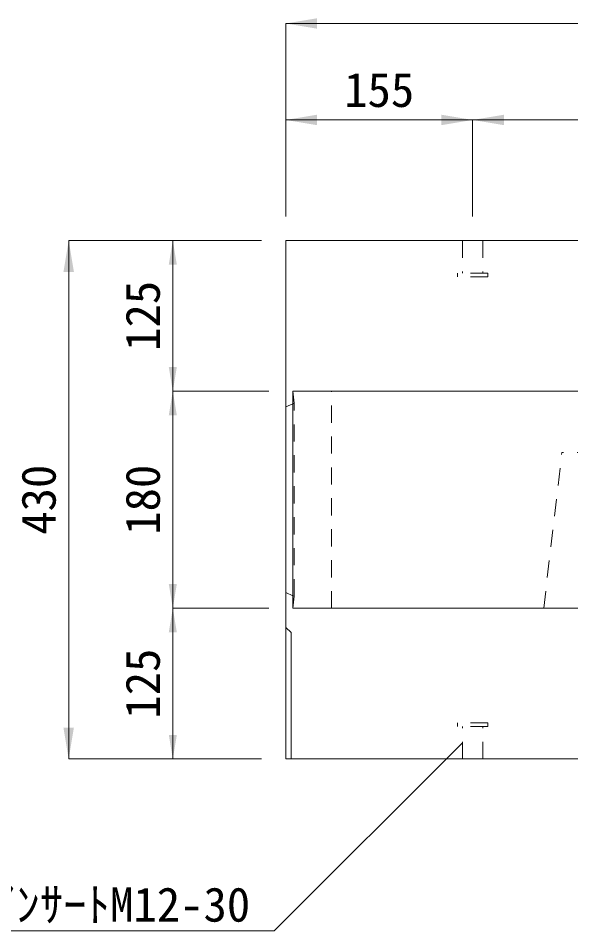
# Model space of a CAD drawing. Units: millimetres at full size. Extents: x 5964 to 125098, y -10801 to 28073.
# Drawn here: x 19855 to 20313, y -4780 to -4024 of the extents above; entities that cross this region are included whole.
import ezdxf
from ezdxf.enums import TextEntityAlignment as Align

# ---------------------------------------------------------------- set-up
doc = ezdxf.new("R2010")
doc.units = ezdxf.units.MM
doc.header["$LTSCALE"] = 19
doc.linetypes.add('USER1', pattern=[1.35, 0.75, -0.6])
for name, color, linetype, lineweight in [('0_2', 7, 'Continuous', 20), ('インサート', 3, 'USER1', 9), ('寸法線', 7, 'Continuous', 9), ('寸法表', 7, 'Continuous', 9), ('本体', 2, 'Continuous', 9)]:
    doc.layers.add(name, color=color, linetype=linetype, lineweight=lineweight)
doc.styles.add('ＭＳ ゴシック', font='')
doc.styles.get('ＭＳ ゴシック').set_extended_font_data('MS Gothic')

# ---------------------------------------------------------------- blocks, each defined once
blk = doc.blocks.new('filled_arrow')
at = {"color": 0, "linetype": 'Continuous', "lineweight": -2}
blk.add_solid([(7.5, 1.25), (0, 0), (7.5, -1.25)], dxfattribs=at)

msp = doc.modelspace()

# ---------------------------------------------------------------- linework, layer by layer
at = {"layer": '0_2', "lineweight": 9}
msp.add_line((20311.1, -4637.92), (20245.34, -4637.92), dxfattribs=at)
at = {"layer": 'インサート'}
for p, q in [((20239.84, -4207.92), (20222.83, -4207.92)), ((20222.83, -4207.92), (20222.83, -4234.92)), ((20239.84, -4207.92), (20239.84, -4234.92)), ((20243.83, -4234.92), (20218.84, -4234.92)), ((20218.84, -4234.92), (20218.84, -4237.92)), ((20243.83, -4237.92), (20218.84, -4237.92)), ((20243.83, -4234.92), (20243.83, -4237.92)), ((20243.83, -4607.92), (20218.84, -4607.92)), ((20218.84, -4610.92), (20218.84, -4607.92)), ((20243.83, -4610.92), (20243.83, -4607.92)), ((20243.83, -4610.92), (20218.84, -4610.92)), ((20222.83, -4637.92), (20222.83, -4610.92)), ((20239.84, -4637.92), (20239.84, -4610.92)), ((20239.84, -4637.92), (20222.83, -4637.92))]:
    msp.add_line(p, q, dxfattribs=at)
at = {"layer": '寸法線'}
for p, q in [((20076.33, -4027.92), (21074.34, -4027.92)), ((20076.33, -4187.92), (20076.33, -4027.92)), ((20231.34, -4107.92), (20076.33, -4107.92)), ((20076.33, -4187.92), (20076.33, -4107.92)), ((20231.34, -4107.92), (20919.34, -4107.92)), ((20231.34, -4187.92), (20231.34, -4107.92)), ((20231.34, -4187.92), (20231.34, -4107.92)), ((19896.33, -4207.92), (19896.33, -4637.92)), ((20056.33, -4207.92), (19896.33, -4207.92)), ((20056.33, -4637.92), (19896.33, -4637.92))]:
    msp.add_line(p, q, dxfattribs=at)
msp.add_lwpolyline([(20222.83, -4624.42), (20066.89, -4780.37), (19835.97, -4780.37)], dxfattribs=at)
at = {"layer": '寸法表'}
for p, q in [((19982.7, -4332.92), (19982.7, -4207.92)), ((20056.33, -4207.92), (19982.7, -4207.92)), ((19982.7, -4512.92), (19982.7, -4332.92)), ((20062.34, -4332.92), (19982.7, -4332.92)), ((20062.34, -4332.92), (19982.7, -4332.92)), ((19982.7, -4637.92), (19982.7, -4512.92)), ((20062.34, -4512.92), (19982.7, -4512.92)), ((20062.34, -4512.92), (19982.7, -4512.92)), ((20056.33, -4637.92), (19982.7, -4637.92))]:
    msp.add_line(p, q, dxfattribs=at)
at = {"layer": '本体', "lineweight": 20}
for p, q in [((21074.34, -4207.92), (20076.33, -4207.92)), ((20076.33, -4637.92), (20076.33, -4207.92)), ((20076.33, -4637.92), (21074.34, -4637.92))]:
    msp.add_line(p, q, dxfattribs=at)
at = {"layer": '本体'}
for p, q in [((21068.34, -4332.92), (20082.34, -4332.92)), ((20082.34, -4343.35), (20076.33, -4345.92)), ((20082.34, -4502.49), (20076.33, -4499.92)), ((21068.34, -4512.92), (20082.34, -4512.92))]:
    msp.add_line(p, q, dxfattribs=at)
at = {"layer": '本体', "lineweight": 5}
for p, q in [((20082.34, -4512.92), (20082.34, -4332.92)), ((20076.34, -4528.92), (20080.84, -4532.92)), ((20080.84, -4637.92), (20080.84, -4532.92))]:
    msp.add_line(p, q, dxfattribs=at)
at = {"layer": '本体', "color": 4, "linetype": 'USER1', "lineweight": 5}
for p, q in [((20082.34, -4332.92), (20083.34, -4342.92)), ((20083.34, -4342.92), (20082.34, -4343.35)), ((20083.34, -4502.92), (20083.34, -4342.92)), ((20083.34, -4502.92), (20082.34, -4502.49)), ((20082.34, -4512.92), (20083.34, -4502.92))]:
    msp.add_line(p, q, dxfattribs=at)
at = {"layer": '本体', "linetype": 'USER1'}
for p, q in [((20114.34, -4512.92), (20114.34, -4332.92)), ((20290.34, -4512.92), (20305.34, -4383.73)), ((20845.34, -4383.73), (20305.34, -4383.73))]:
    msp.add_line(p, q, dxfattribs=at)

# ---------------------------------------------------------------- block references
at = {"layer": '寸法線', "xscale": 3.47, "yscale": 3.47}
for p in [(20076.33, -4027.92), (20076.33, -4107.92), (20231.34, -4107.92)]:
    msp.add_blockref('filled_arrow', p, dxfattribs=at)
at = {"layer": '寸法線'}
for p, xscale, yscale, rotation in [((20231.34, -4107.92), 3.47, 3.47, 180), ((19896.33, -4207.92), 3.47, 3.47, 270), ((19896.33, -4637.92), 3.47, 3.47, 90), ((20222.83, -4624.42), 0.173, 0.173, 225)]:
    msp.add_blockref('filled_arrow', p, dxfattribs=dict(at, xscale=xscale, yscale=yscale, rotation=rotation))
at = {"layer": '寸法表', "xscale": 2.67, "yscale": 2.67}
for p, rotation in [((19982.7, -4207.92), 270), ((19982.7, -4332.92), 90), ((19982.7, -4332.92), 270), ((19982.7, -4512.92), 90), ((19982.7, -4512.92), 270), ((19982.7, -4637.92), 90)]:
    msp.add_blockref('filled_arrow', p, dxfattribs=dict(at, rotation=rotation))

# ---------------------------------------------------------------- texts
at = {"layer": '寸法線', "style": 'ＭＳ ゴシック'}
msp.add_text('155', height=28.48, dxfattribs=at).set_placement((20153.84, -4082.92), align=Align.MIDDLE_CENTER)
msp.add_text('430', height=28.48, rotation=90, dxfattribs=at).set_placement((19871.33, -4422.92), align=Align.MIDDLE_CENTER)
msp.add_text('ｲﾝｻｰﾄM12-30', height=28.48, dxfattribs=at).set_placement((20046.89, -4744.37), align=Align.TOP_RIGHT)
at = {"layer": '寸法表', "style": 'ＭＳ ゴシック'}
for s, p in [('125', (19957.7, -4270.42)), ('180', (19957.7, -4422.92)), ('125', (19957.7, -4575.42))]:
    msp.add_text(s, height=28.48, rotation=90, dxfattribs=at).set_placement(p, align=Align.MIDDLE_CENTER)

doc.saveas('drawing.dxf')
